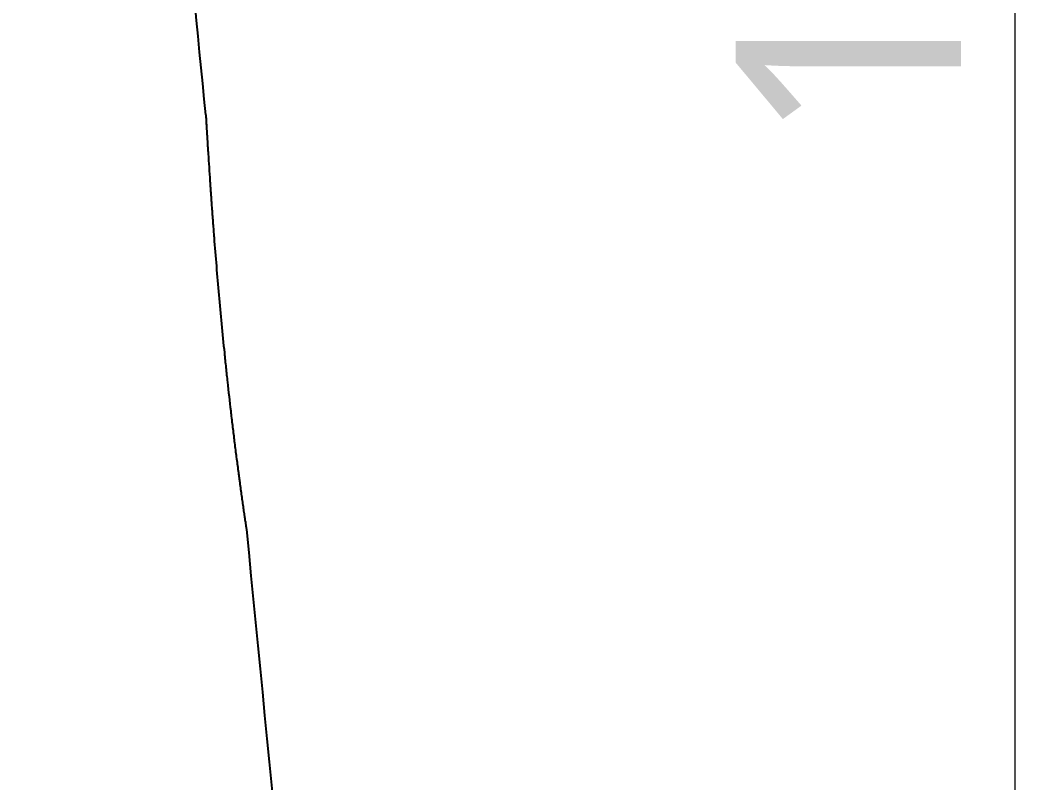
# Model space of a CAD drawing. Extents: x 0 to 1354, y 0 to 992.
# Drawn here: x 819.28 to 864.09, y 369.9 to 403.74 of the extents above; entities that cross this region are included whole.
import ezdxf

# ---------------------------------------------------------------- set-up
doc = ezdxf.new("R2010")
doc.units = 0
doc.header["$LTSCALE"] = 10
doc.header["$MEASUREMENT"] = 0
doc.header["$PDMODE"] = 3
doc.header["$PDSIZE"] = -10
doc.layers.get('0').update_dxf_attribs({"linetype": 'CONTINUOUS'})
doc.layers.get('DEFPOINTS').update_dxf_attribs({"linetype": 'CONTINUOUS'})
doc.layers.add('1', color=7, linetype='CONTINUOUS')
doc.styles.add('Daelim Dimension', font='NanumGothic.ttf')
doc.dimstyles.new('DEFAULT', dxfattribs={"dimscale": 2, "dimtxt": 2, "dimasz": 2, "dimexe": 0, "dimexo": 2, "dimgap": 1, "dimtad": 1, "dimdec": 1, "dimzin": 9, "dimdsep": 46, "dimtxsty": 'Daelim Dimension', "dimcen": 0.5, "dimclrd": 252, "dimclre": 252, "dimclrt": 3, "dimadec": 1, "dimazin": 0, "dimtfac": 1, "dimtdec": 1, "dimtix": 1, "dimtmove": 0, "dimatfit": 3, "dimfxl": 1, "dimtolj": 1, "dimtzin": 1, "dimlwd": 9, "dimlwe": 9, "dimarcsym": 0})

# ---------------------------------------------------------------- blocks, each defined once
blk = doc.blocks.new('*D4')
at = {"color": 5, "lineweight": 9, "ltscale": 0.5, "transparency": 16777216}
for p, q in [((823.277, 471.38), (863.42, 471.38)), ((863.42, 467.38), (863.42, 351.356)), ((836.627, 347.356), (863.42, 347.356))]:
    blk.add_line(p, q, dxfattribs=at)
at = {"color": 5, "ltscale": 0.5, "transparency": 16777216}
for points in [[(862.753, 467.38), (864.086, 467.38), (863.42, 471.38)], [(862.753, 351.356), (864.086, 351.356), (863.42, 347.356)]]:
    blk.add_solid(points, dxfattribs=at)
at = {"layer": 'DEFPOINTS', "color": 0, "ltscale": 0.5, "transparency": 16777216}
for p in [(819.277, 471.38), (832.627, 347.356), (863.42, 347.356)]:
    blk.add_point(p, dxfattribs=at)
at = {"color": 7, "lineweight": -3, "ltscale": 0.5, "transparency": 16777216, "insert": (856.026, 409.368), "char_height": 10, "attachment_point": 5, "rotation": 90, "style": 'Daelim Dimension'}
blk.add_mtext('\\A1;124', dxfattribs=at)

msp = doc.modelspace()

# ---------------------------------------------------------------- linework, layer by layer
at = {"layer": '1', "color": 7, "linetype": 'Continuous', "lineweight": -3}
for points in [[(827.515, 399.535), (826.056, 414.432), (824.597, 429.329), (823.137, 444.227)], [(829.317, 381.145), (830.396, 370.134), (831.474, 359.124), (832.553, 348.113)]]:
    msp.add_open_spline(points, degree=3, dxfattribs=at)
msp.add_open_spline([(827.515, 399.535), (827.515, 399.535), (827.516, 399.517), (827.519, 399.48), (827.519, 399.475), (827.519, 399.466), (827.52, 399.461), (827.521, 399.446), (827.521, 399.435), (827.523, 399.399), (827.525, 399.373), (827.528, 399.315), (827.53, 399.284), (827.533, 399.234), (827.534, 399.217), (827.536, 399.182), (827.537, 399.164), (827.542, 399.072), (827.547, 398.994), (827.556, 398.829), (827.561, 398.743), (827.568, 398.632), (827.569, 398.609), (827.572, 398.564), (827.574, 398.541), (827.578, 398.473), (827.581, 398.427), (827.589, 398.287), (827.595, 398.193), (827.607, 398.002), (827.613, 397.906), (827.631, 397.614), (827.644, 397.415), (827.67, 397.013), (827.684, 396.81), (827.704, 396.501), (827.712, 396.398), (827.722, 396.242), (827.726, 396.19), (827.733, 396.085), (827.737, 396.033), (827.755, 395.772), (827.77, 395.563), (827.8, 395.144), (827.816, 394.934), (827.848, 394.513), (827.864, 394.303), (827.913, 393.67), (827.947, 393.246), (828.018, 392.397), (828.055, 391.972), (828.131, 391.119), (828.171, 390.691), (828.253, 389.834), (828.295, 389.404), (828.35, 388.866), (828.361, 388.758), (828.383, 388.543), (828.395, 388.435), (828.429, 388.113), (828.452, 387.898), (828.522, 387.255), (828.57, 386.827), (828.632, 386.295), (828.644, 386.189), (828.669, 385.976), (828.682, 385.87), (828.72, 385.554), (828.746, 385.344), (828.797, 384.926), (828.823, 384.718), (828.876, 384.306), (828.903, 384.101), (828.943, 383.797), (828.956, 383.696), (828.976, 383.545), (828.983, 383.495), (828.996, 383.395), (829.003, 383.345), (829.023, 383.196), (829.037, 383.097), (829.063, 382.903), (829.077, 382.807), (829.096, 382.665), (829.103, 382.617), (829.116, 382.524), (829.123, 382.477), (829.142, 382.34), (829.155, 382.25), (829.18, 382.075), (829.192, 381.99), (829.216, 381.827), (829.228, 381.748), (829.241, 381.654), (829.244, 381.636), (829.249, 381.6), (829.257, 381.546), (829.265, 381.496), (829.274, 381.433), (829.278, 381.403), (829.285, 381.361), (829.287, 381.347), (829.291, 381.321), (829.293, 381.309), (829.301, 381.249), (829.307, 381.211), (829.313, 381.172), (829.315, 381.162), (829.316, 381.152), (829.316, 381.149), (829.317, 381.146), (829.317, 381.145), (829.317, 381.145)], degree=3, knots=[0, 0, 0, 0, 0.015625, 0.015625, 0.017578, 0.017578, 0.019531, 0.019531, 0.023438, 0.023438, 0.03125, 0.03125, 0.039063, 0.039063, 0.042969, 0.042969, 0.046875, 0.046875, 0.0625, 0.0625, 0.078125, 0.078125, 0.082031, 0.082031, 0.085938, 0.085938, 0.09375, 0.09375, 0.109375, 0.109375, 0.125, 0.125, 0.15625, 0.15625, 0.1875, 0.1875, 0.203125, 0.203125, 0.210938, 0.210938, 0.21875, 0.21875, 0.25, 0.25, 0.28125, 0.28125, 0.3125, 0.3125, 0.375, 0.375, 0.4375, 0.4375, 0.5, 0.5, 0.5625, 0.5625, 0.578125, 0.578125, 0.59375, 0.59375, 0.625, 0.625, 0.6875, 0.6875, 0.703125, 0.703125, 0.71875, 0.71875, 0.75, 0.75, 0.78125, 0.78125, 0.8125, 0.8125, 0.828125, 0.828125, 0.835937, 0.835937, 0.84375, 0.84375, 0.859375, 0.859375, 0.875, 0.875, 0.882812, 0.882812, 0.890625, 0.890625, 0.90625, 0.90625, 0.921875, 0.921875, 0.9375, 0.9375, 0.941406, 0.941406, 0.945312, 0.953125, 0.953125, 0.960937, 0.960937, 0.964844, 0.964844, 0.96875, 0.96875, 0.984375, 0.984375, 0.992187, 0.992187, 0.996094, 0.996094, 1, 1, 1, 1], dxfattribs=at)

# ---------------------------------------------------------------- dimensions: what is measured, and where the dimension line sits
at = {"color": 5, "lineweight": -3, "ltscale": 0.5}
dim = msp.add_linear_dim(base=(863.42, 347.356), p1=(819.277, 471.38), p2=(832.627, 347.356), angle=90, dimstyle='DEFAULT', override={"dimtxt": 5, "dimclrd": 5, "dimclre": 5, "dimclrt": 7}, dxfattribs=at)
dim.commit()
dim.dimension.update_dxf_attribs({"geometry": '*D4', "text_midpoint": (856.026, 409.368)})

doc.saveas('drawing.dxf')
